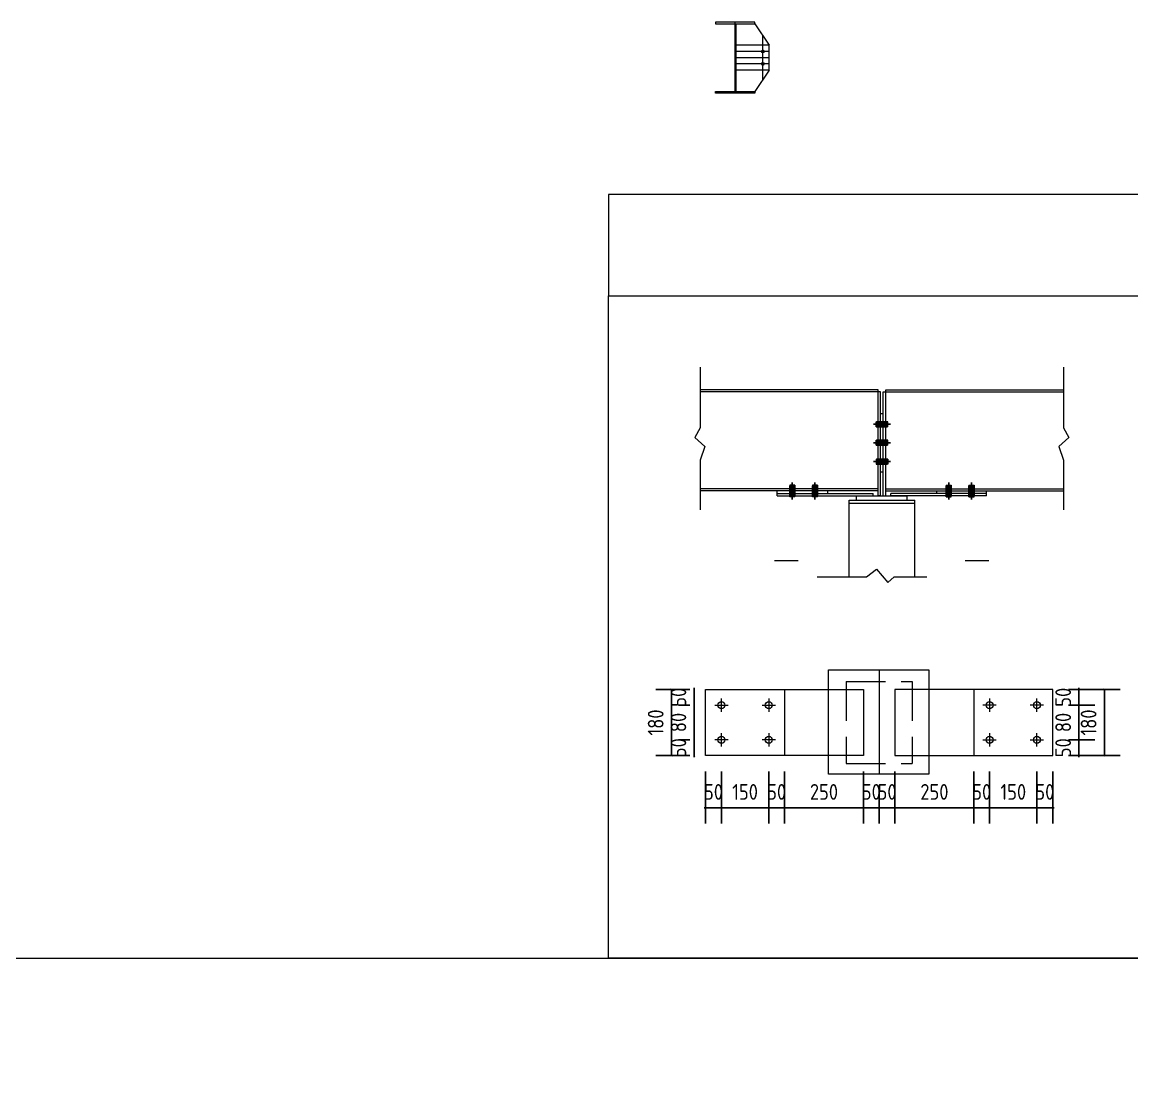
# Model space of a CAD drawing. Extents: x 485428 to 797698, y 56414 to 211814.
# Drawn here: x 658426 to 665459, y 154249 to 161049 of the extents above; entities that cross this region are included whole.
import ezdxf

# ---------------------------------------------------------------- set-up
doc = ezdxf.new("R2010")
doc.units = 0
doc.header["$LTSCALE"] = 1000
doc.header["$MEASUREMENT"] = 0
doc.linetypes.add('DASH', pattern=[0.35, 0.25, -0.1])
doc.styles.get("Standard").update_dxf_attribs({"font": 'gbenor.shx', "bigfont": 'gbcbig.shx'})
doc.dimstyles.get("Standard").update_dxf_attribs({"dimscale": 100, "dimtxt": 2, "dimasz": 0.4, "dimexe": 0.5, "dimexo": 1, "dimgap": 0.5, "dimtad": 1, "dimdec": 0, "dimzin": 0, "dimdsep": 46, "dimtxsty": 'Standard', "dimblk": 'ARCHTICK', "dimcen": 0.09, "dimadec": 0, "dimazin": 0, "dimtfac": 1, "dimtdec": 0, "dimtix": 1, "dimtmove": 2, "dimatfit": 3, "dimfxl": 1, "dimtolj": 1, "dimtzin": 0, "dimarcsym": 0})

# ---------------------------------------------------------------- blocks, each defined once
blk = doc.blocks.new('_ArchTick')
at = {"color": 0, "linetype": 'ByBlock', "const_width": 0.4}
blk.add_lwpolyline([(-0.5, -0.5), (0.5, 0.5)], dxfattribs=at)
blk = doc.blocks.new('*D399')
at = {"color": 3, "lineweight": -2}
for p, q in [((663958, 156299.1), (663958, 155969.1)), ((663858, 156180.6), (663858, 155969.1)), ((663858, 156069.1), (663848, 156069.1)), ((663858, 156069.1), (663958, 156069.1)), ((663958, 156069.1), (663968, 156069.1))]:
    blk.add_line(p, q, dxfattribs=at)
at = {"layer": 'Defpoints', "color": 0}
for p in [(663958, 156399.1), (663858, 156280.6), (663958, 156069.1)]:
    blk.add_point(p, dxfattribs=at)
at = {"color": 3, "lineweight": -2, "xscale": 10, "yscale": 10, "zscale": 10}
blk.add_blockref('_ArchTick', (663858, 156069.1), dxfattribs=at)
at = {"color": 3, "lineweight": -2, "xscale": 10, "yscale": 10, "zscale": 10, "rotation": 180}
blk.add_blockref('_ArchTick', (663958, 156069.1), dxfattribs=at)
at = {"color": 0, "lineweight": 15, "insert": (663908, 156169.1), "char_height": 100, "attachment_point": 5}
blk.add_mtext('\\A1;50', dxfattribs=at)
blk = doc.blocks.new('*D400')
at = {"color": 3, "lineweight": -2}
for p, q in [((663958, 156299.1), (663958, 155969.1)), ((664458, 156299.1), (664458, 155969.1)), ((663958, 156069.1), (664458, 156069.1))]:
    blk.add_line(p, q, dxfattribs=at)
at = {"layer": 'Defpoints', "color": 0}
for p in [(663958, 156399.1), (664458, 156399.1), (664458, 156069.1)]:
    blk.add_point(p, dxfattribs=at)
at = {"color": 3, "lineweight": -2, "xscale": 10, "yscale": 10, "zscale": 10, "rotation": 180}
blk.add_blockref('_ArchTick', (663958, 156069.1), dxfattribs=at)
at = {"color": 3, "lineweight": -2, "xscale": 10, "yscale": 10, "zscale": 10}
blk.add_blockref('_ArchTick', (664458, 156069.1), dxfattribs=at)
at = {"color": 0, "lineweight": 15, "insert": (664208, 156169.1), "char_height": 100, "attachment_point": 5}
blk.add_mtext('\\A1;250', dxfattribs=at)
blk = doc.blocks.new('*D401')
at = {"color": 3, "lineweight": -2}
for p, q in [((664458, 156299.1), (664458, 155969.1)), ((664558, 156299.1), (664558, 155969.1)), ((664458, 156069.1), (664448, 156069.1)), ((664458, 156069.1), (664558, 156069.1)), ((664558, 156069.1), (664568, 156069.1))]:
    blk.add_line(p, q, dxfattribs=at)
at = {"layer": 'Defpoints', "color": 0}
for p in [(664458, 156399.1), (664558, 156399.1), (664558, 156069.1)]:
    blk.add_point(p, dxfattribs=at)
at = {"color": 3, "lineweight": -2, "xscale": 10, "yscale": 10, "zscale": 10}
blk.add_blockref('_ArchTick', (664458, 156069.1), dxfattribs=at)
at = {"color": 3, "lineweight": -2, "xscale": 10, "yscale": 10, "zscale": 10, "rotation": 180}
blk.add_blockref('_ArchTick', (664558, 156069.1), dxfattribs=at)
at = {"color": 0, "lineweight": 15, "insert": (664508, 156169.1), "char_height": 100, "attachment_point": 5}
blk.add_mtext('\\A1;50', dxfattribs=at)
blk = doc.blocks.new('*D385')
at = {"color": 3, "lineweight": -2}
for p, q in [((664558, 156299.1), (664558, 155969.1)), ((664858, 156299.1), (664858, 155969.1)), ((664558, 156069.1), (664858, 156069.1))]:
    blk.add_line(p, q, dxfattribs=at)
at = {"layer": 'Defpoints', "color": 0}
for p in [(664558, 156399.1), (664858, 156399.1), (664858, 156069.1)]:
    blk.add_point(p, dxfattribs=at)
at = {"color": 3, "lineweight": -2, "xscale": 10, "yscale": 10, "zscale": 10, "rotation": 180}
blk.add_blockref('_ArchTick', (664558, 156069.1), dxfattribs=at)
at = {"color": 3, "lineweight": -2, "xscale": 10, "yscale": 10, "zscale": 10}
blk.add_blockref('_ArchTick', (664858, 156069.1), dxfattribs=at)
at = {"color": 0, "lineweight": 15, "insert": (664708, 156169.1), "char_height": 100, "attachment_point": 5}
blk.add_mtext('\\A1;150', dxfattribs=at)
blk = doc.blocks.new('*D402')
at = {"color": 3, "lineweight": -2}
for p, q in [((664858, 156299.1), (664858, 155969.1)), ((664958, 156299.1), (664958, 155969.1)), ((664858, 156069.1), (664848, 156069.1)), ((664858, 156069.1), (664958, 156069.1)), ((664958, 156069.1), (664968, 156069.1))]:
    blk.add_line(p, q, dxfattribs=at)
at = {"layer": 'Defpoints', "color": 0}
for p in [(664858, 156399.1), (664958, 156399.1), (664958, 156069.1)]:
    blk.add_point(p, dxfattribs=at)
at = {"color": 3, "lineweight": -2, "xscale": 10, "yscale": 10, "zscale": 10}
blk.add_blockref('_ArchTick', (664858, 156069.1), dxfattribs=at)
at = {"color": 3, "lineweight": -2, "xscale": 10, "yscale": 10, "zscale": 10, "rotation": 180}
blk.add_blockref('_ArchTick', (664958, 156069.1), dxfattribs=at)
at = {"color": 0, "lineweight": 15, "insert": (664908, 156169.1), "char_height": 100, "attachment_point": 5}
blk.add_mtext('\\A1;50', dxfattribs=at)
blk = doc.blocks.new('*D386')
at = {"color": 3, "lineweight": -2}
for p, q in [((663758, 156299.1), (663758, 155969.1)), ((663858, 156180.6), (663858, 155969.1)), ((663758, 156069.1), (663748, 156069.1)), ((663858, 156069.1), (663758, 156069.1)), ((663858, 156069.1), (663868, 156069.1))]:
    blk.add_line(p, q, dxfattribs=at)
at = {"layer": 'Defpoints', "color": 0}
for p in [(663758, 156399.1), (663858, 156280.6), (663758, 156069.1)]:
    blk.add_point(p, dxfattribs=at)
at = {"color": 3, "lineweight": -2, "xscale": 10, "yscale": 10, "zscale": 10}
blk.add_blockref('_ArchTick', (663758, 156069.1), dxfattribs=at)
at = {"color": 3, "lineweight": -2, "xscale": 10, "yscale": 10, "zscale": 10, "rotation": 180}
blk.add_blockref('_ArchTick', (663858, 156069.1), dxfattribs=at)
at = {"color": 0, "lineweight": 15, "insert": (663808, 156169.1), "char_height": 100, "attachment_point": 5}
blk.add_mtext('\\A1;50', dxfattribs=at)
blk = doc.blocks.new('*D387')
at = {"color": 3, "lineweight": -2}
for p, q in [((663258, 156299.1), (663258, 155969.1)), ((663758, 156299.1), (663758, 155969.1)), ((663758, 156069.1), (663258, 156069.1))]:
    blk.add_line(p, q, dxfattribs=at)
at = {"layer": 'Defpoints', "color": 0}
for p in [(663258, 156399.1), (663758, 156399.1), (663258, 156069.1)]:
    blk.add_point(p, dxfattribs=at)
at = {"color": 3, "lineweight": -2, "xscale": 10, "yscale": 10, "zscale": 10, "rotation": 180}
blk.add_blockref('_ArchTick', (663258, 156069.1), dxfattribs=at)
at = {"color": 3, "lineweight": -2, "xscale": 10, "yscale": 10, "zscale": 10}
blk.add_blockref('_ArchTick', (663758, 156069.1), dxfattribs=at)
at = {"color": 0, "lineweight": 15, "insert": (663508, 156169.1), "char_height": 100, "attachment_point": 5}
blk.add_mtext('\\A1;250', dxfattribs=at)
blk = doc.blocks.new('*D388')
at = {"color": 3, "lineweight": -2}
for p, q in [((663158, 156299.1), (663158, 155969.1)), ((663258, 156299.1), (663258, 155969.1)), ((663158, 156069.1), (663148, 156069.1)), ((663258, 156069.1), (663158, 156069.1)), ((663258, 156069.1), (663268, 156069.1))]:
    blk.add_line(p, q, dxfattribs=at)
at = {"layer": 'Defpoints', "color": 0}
for p in [(663158, 156399.1), (663258, 156399.1), (663158, 156069.1)]:
    blk.add_point(p, dxfattribs=at)
at = {"color": 3, "lineweight": -2, "xscale": 10, "yscale": 10, "zscale": 10}
blk.add_blockref('_ArchTick', (663158, 156069.1), dxfattribs=at)
at = {"color": 3, "lineweight": -2, "xscale": 10, "yscale": 10, "zscale": 10, "rotation": 180}
blk.add_blockref('_ArchTick', (663258, 156069.1), dxfattribs=at)
at = {"color": 0, "lineweight": 15, "insert": (663208, 156169.1), "char_height": 100, "attachment_point": 5}
blk.add_mtext('\\A1;50', dxfattribs=at)
blk = doc.blocks.new('*D389')
at = {"color": 3, "lineweight": -2}
for p, q in [((662858, 156299.1), (662858, 155969.1)), ((663158, 156299.1), (663158, 155969.1)), ((663158, 156069.1), (662858, 156069.1))]:
    blk.add_line(p, q, dxfattribs=at)
at = {"layer": 'Defpoints', "color": 0}
for p in [(662858, 156399.1), (663158, 156399.1), (662858, 156069.1)]:
    blk.add_point(p, dxfattribs=at)
at = {"color": 3, "lineweight": -2, "xscale": 10, "yscale": 10, "zscale": 10, "rotation": 180}
blk.add_blockref('_ArchTick', (662858, 156069.1), dxfattribs=at)
at = {"color": 3, "lineweight": -2, "xscale": 10, "yscale": 10, "zscale": 10}
blk.add_blockref('_ArchTick', (663158, 156069.1), dxfattribs=at)
at = {"color": 0, "lineweight": 15, "insert": (663008, 156169.1), "char_height": 100, "attachment_point": 5}
blk.add_mtext('\\A1;150', dxfattribs=at)
blk = doc.blocks.new('*D390')
at = {"color": 3, "lineweight": -2}
for p, q in [((662758, 156299.1), (662758, 155969.1)), ((662858, 156299.1), (662858, 155969.1)), ((662758, 156069.1), (662748, 156069.1)), ((662858, 156069.1), (662758, 156069.1)), ((662858, 156069.1), (662868, 156069.1))]:
    blk.add_line(p, q, dxfattribs=at)
at = {"layer": 'Defpoints', "color": 0}
for p in [(662758, 156399.1), (662858, 156399.1), (662758, 156069.1)]:
    blk.add_point(p, dxfattribs=at)
at = {"color": 3, "lineweight": -2, "xscale": 10, "yscale": 10, "zscale": 10}
blk.add_blockref('_ArchTick', (662758, 156069.1), dxfattribs=at)
at = {"color": 3, "lineweight": -2, "xscale": 10, "yscale": 10, "zscale": 10, "rotation": 180}
blk.add_blockref('_ArchTick', (662858, 156069.1), dxfattribs=at)
at = {"color": 0, "lineweight": 15, "insert": (662808, 156169.1), "char_height": 100, "attachment_point": 5}
blk.add_mtext('\\A1;50', dxfattribs=at)
blk = doc.blocks.new('*D391')
at = {"color": 3, "lineweight": -2}
for p, q in [((662658, 156499.1), (662585.5, 156499.1)), ((662685.5, 156499.1), (662685.5, 156509.1)), ((662685.5, 156399.1), (662685.5, 156499.1)), ((662658, 156399.1), (662585.5, 156399.1)), ((662685.5, 156399.1), (662685.5, 156389.1))]:
    blk.add_line(p, q, dxfattribs=at)
at = {"layer": 'Defpoints', "color": 0}
for p in [(662685.5, 156499.1), (662758, 156499.1), (662758, 156399.1)]:
    blk.add_point(p, dxfattribs=at)
at = {"color": 3, "lineweight": -2, "xscale": 10, "yscale": 10, "zscale": 10}
for p, rotation in [((662685.5, 156499.1), 270), ((662685.5, 156399.1), 90)]:
    blk.add_blockref('_ArchTick', p, dxfattribs=dict(at, rotation=rotation))
at = {"color": 0, "lineweight": 15, "insert": (662585.5, 156449.1), "char_height": 100, "attachment_point": 5, "rotation": 90}
blk.add_mtext('\\A1;50', dxfattribs=at)
blk = doc.blocks.new('*D392')
at = {"color": 3, "lineweight": -2}
for p, q in [((662658, 156719.1), (662585.5, 156719.1)), ((662685.5, 156499.1), (662685.5, 156719.1)), ((662658, 156499.1), (662585.5, 156499.1))]:
    blk.add_line(p, q, dxfattribs=at)
at = {"layer": 'Defpoints', "color": 0}
for p in [(662685.5, 156719.1), (662758, 156719.1), (662758, 156499.1)]:
    blk.add_point(p, dxfattribs=at)
at = {"color": 3, "lineweight": -2, "xscale": 10, "yscale": 10, "zscale": 10}
for p, rotation in [((662685.5, 156719.1), 90), ((662685.5, 156499.1), 270)]:
    blk.add_blockref('_ArchTick', p, dxfattribs=dict(at, rotation=rotation))
at = {"color": 0, "lineweight": 15, "insert": (662585.5, 156609.1), "char_height": 100, "attachment_point": 5, "rotation": 90}
blk.add_mtext('\\A1;80', dxfattribs=at)
blk = doc.blocks.new('*D393')
at = {"color": 3, "lineweight": -2}
for p, q in [((662658, 156819.1), (662585.5, 156819.1)), ((662685.5, 156819.1), (662685.5, 156829.1)), ((662685.5, 156719.1), (662685.5, 156819.1)), ((662658, 156719.1), (662585.5, 156719.1)), ((662685.5, 156719.1), (662685.5, 156709.1))]:
    blk.add_line(p, q, dxfattribs=at)
at = {"layer": 'Defpoints', "color": 0}
for p in [(662685.5, 156819.1), (662758, 156819.1), (662758, 156719.1)]:
    blk.add_point(p, dxfattribs=at)
at = {"color": 3, "lineweight": -2, "xscale": 10, "yscale": 10, "zscale": 10}
for p, rotation in [((662685.5, 156819.1), 270), ((662685.5, 156719.1), 90)]:
    blk.add_blockref('_ArchTick', p, dxfattribs=dict(at, rotation=rotation))
at = {"color": 0, "lineweight": 15, "insert": (662585.5, 156769.1), "char_height": 100, "attachment_point": 5, "rotation": 90}
blk.add_mtext('\\A1;50', dxfattribs=at)
blk = doc.blocks.new('*D394')
at = {"color": 3, "lineweight": -2}
for p, q in [((662658, 156819.1), (662441.5, 156819.1)), ((662541.5, 156819.1), (662541.5, 156399.1)), ((662658, 156399.1), (662441.5, 156399.1))]:
    blk.add_line(p, q, dxfattribs=at)
at = {"layer": 'Defpoints', "color": 0}
for p in [(662758, 156819.1), (662541.5, 156399.1), (662758, 156399.1)]:
    blk.add_point(p, dxfattribs=at)
at = {"color": 3, "lineweight": -2, "xscale": 10, "yscale": 10, "zscale": 10}
for p, rotation in [((662541.5, 156819.1), 90), ((662541.5, 156399.1), 270)]:
    blk.add_blockref('_ArchTick', p, dxfattribs=dict(at, rotation=rotation))
at = {"color": 0, "lineweight": 15, "insert": (662441.5, 156609.1), "char_height": 100, "attachment_point": 5, "rotation": 90}
blk.add_mtext('\\A1;180', dxfattribs=at)
blk = doc.blocks.new('*D395')
at = {"color": 3, "lineweight": -2}
for p, q in [((665058, 156499.1), (665224.2, 156499.1)), ((665124.2, 156499.1), (665124.2, 156509.1)), ((665124.2, 156399.1), (665124.2, 156499.1)), ((665058, 156399.1), (665224.2, 156399.1)), ((665124.2, 156399.1), (665124.2, 156389.1))]:
    blk.add_line(p, q, dxfattribs=at)
at = {"layer": 'Defpoints', "color": 0}
for p in [(664958, 156499.1), (665124.2, 156499.1), (664958, 156399.1)]:
    blk.add_point(p, dxfattribs=at)
at = {"color": 3, "lineweight": -2, "xscale": 10, "yscale": 10, "zscale": 10}
for p, rotation in [((665124.2, 156499.1), 270), ((665124.2, 156399.1), 90)]:
    blk.add_blockref('_ArchTick', p, dxfattribs=dict(at, rotation=rotation))
at = {"color": 0, "lineweight": 15, "insert": (665024.2, 156449.1), "char_height": 100, "attachment_point": 5, "rotation": 90}
blk.add_mtext('\\A1;50', dxfattribs=at)
blk = doc.blocks.new('*D396')
at = {"color": 3, "lineweight": -2}
for p, q in [((665058, 156719.1), (665224.2, 156719.1)), ((665124.2, 156499.1), (665124.2, 156719.1)), ((665058, 156499.1), (665224.2, 156499.1))]:
    blk.add_line(p, q, dxfattribs=at)
at = {"layer": 'Defpoints', "color": 0}
for p in [(664958, 156719.1), (665124.2, 156719.1), (664958, 156499.1)]:
    blk.add_point(p, dxfattribs=at)
at = {"color": 3, "lineweight": -2, "xscale": 10, "yscale": 10, "zscale": 10}
for p, rotation in [((665124.2, 156719.1), 90), ((665124.2, 156499.1), 270)]:
    blk.add_blockref('_ArchTick', p, dxfattribs=dict(at, rotation=rotation))
at = {"color": 0, "lineweight": 15, "insert": (665024.2, 156609.1), "char_height": 100, "attachment_point": 5, "rotation": 90}
blk.add_mtext('\\A1;80', dxfattribs=at)
blk = doc.blocks.new('*D397')
at = {"color": 3, "lineweight": -2}
for p, q in [((665058, 156819.1), (665224.2, 156819.1)), ((665124.2, 156819.1), (665124.2, 156829.1)), ((665124.2, 156719.1), (665124.2, 156819.1)), ((665058, 156719.1), (665224.2, 156719.1)), ((665124.2, 156719.1), (665124.2, 156709.1))]:
    blk.add_line(p, q, dxfattribs=at)
at = {"layer": 'Defpoints', "color": 0}
for p in [(664958, 156819.1), (665124.2, 156819.1), (664958, 156719.1)]:
    blk.add_point(p, dxfattribs=at)
at = {"color": 3, "lineweight": -2, "xscale": 10, "yscale": 10, "zscale": 10}
for p, rotation in [((665124.2, 156819.1), 270), ((665124.2, 156719.1), 90)]:
    blk.add_blockref('_ArchTick', p, dxfattribs=dict(at, rotation=rotation))
at = {"color": 0, "lineweight": 15, "insert": (665024.2, 156769.1), "char_height": 100, "attachment_point": 5, "rotation": 90}
blk.add_mtext('\\A1;50', dxfattribs=at)
blk = doc.blocks.new('*D398')
at = {"color": 3, "lineweight": -2}
for p, q in [((665058, 156819.1), (665385.3, 156819.1)), ((665285.3, 156819.1), (665285.3, 156399.1)), ((665058, 156399.1), (665385.3, 156399.1))]:
    blk.add_line(p, q, dxfattribs=at)
at = {"layer": 'Defpoints', "color": 0}
for p in [(664958, 156819.1), (664958, 156399.1), (665285.3, 156399.1)]:
    blk.add_point(p, dxfattribs=at)
at = {"color": 3, "lineweight": -2, "xscale": 10, "yscale": 10, "zscale": 10}
for p, rotation in [((665285.3, 156819.1), 90), ((665285.3, 156399.1), 270)]:
    blk.add_blockref('_ArchTick', p, dxfattribs=dict(at, rotation=rotation))
at = {"color": 0, "lineweight": 15, "insert": (665185.3, 156609.1), "char_height": 100, "attachment_point": 5, "rotation": 90}
blk.add_mtext('\\A1;180', dxfattribs=at)

msp = doc.modelspace()

# ---------------------------------------------------------------- hatches: boundary and pattern name
at = {"lineweight": 15}
h = msp.add_hatch(color=1, dxfattribs=at)
h.paths.add_polyline_path([(663908.3, 158500.1), (663908.3, 158516.1), (663837.9, 158516.1), (663837.9, 158500.1)])
h.paths.add_polyline_path([(663908.3, 158484.1), (663908.3, 158500.1), (663837.9, 158500.1), (663837.9, 158484.1)])
h = msp.add_hatch(color=1, dxfattribs=at)
h.paths.add_polyline_path([(663841.9, 158500.1), (663841.9, 158516.1), (663912.3, 158516.1), (663912.3, 158500.1)])
h.paths.add_polyline_path([(663841.9, 158484.1), (663841.9, 158500.1), (663912.3, 158500.1), (663912.3, 158484.1)])
h = msp.add_hatch(color=1, dxfattribs=at)
h.paths.add_polyline_path([(663908.3, 158382.8), (663908.3, 158398.8), (663837.9, 158398.8), (663837.9, 158382.8)])
h.paths.add_polyline_path([(663908.3, 158366.8), (663908.3, 158382.8), (663837.9, 158382.8), (663837.9, 158366.8)])
h = msp.add_hatch(color=1, dxfattribs=at)
h.paths.add_polyline_path([(663841.9, 158382.8), (663841.9, 158398.8), (663912.3, 158398.8), (663912.3, 158382.8)])
h.paths.add_polyline_path([(663841.9, 158366.8), (663841.9, 158382.8), (663912.3, 158382.8), (663912.3, 158366.8)])
h = msp.add_hatch(color=1, dxfattribs=at)
h.paths.add_polyline_path([(663908.3, 158263.1), (663908.3, 158247.1), (663837.9, 158247.1), (663837.9, 158263.1)])
h.paths.add_polyline_path([(663908.3, 158279.1), (663908.3, 158263.1), (663837.9, 158263.1), (663837.9, 158279.1)])
h = msp.add_hatch(color=1, dxfattribs=at)
h.paths.add_polyline_path([(663841.9, 158263.1), (663841.9, 158247.1), (663912.3, 158247.1), (663912.3, 158263.1)])
h.paths.add_polyline_path([(663841.9, 158279.1), (663841.9, 158263.1), (663912.3, 158263.1), (663912.3, 158279.1)])
h = msp.add_hatch(color=1, dxfattribs=at)
h.paths.add_polyline_path([(663307.1, 158043.7), (663291.1, 158043.7), (663291.1, 158114.1), (663307.1, 158114.1)])
h.paths.add_polyline_path([(663323.1, 158043.7), (663307.1, 158043.7), (663307.1, 158114.1), (663323.1, 158114.1)])
h = msp.add_hatch(color=1, dxfattribs=at)
h.paths.add_polyline_path([(663307.1, 158110.1), (663291.1, 158110.1), (663291.1, 158039.7), (663307.1, 158039.7)])
h.paths.add_polyline_path([(663323.1, 158110.1), (663307.1, 158110.1), (663307.1, 158039.7), (663323.1, 158039.7)])
h = msp.add_hatch(color=1, dxfattribs=at)
h.paths.add_polyline_path([(663451.1, 158043.7), (663435.1, 158043.7), (663435.1, 158114.1), (663451.1, 158114.1)])
h.paths.add_polyline_path([(663467.1, 158043.7), (663451.1, 158043.7), (663451.1, 158114.1), (663467.1, 158114.1)])
h = msp.add_hatch(color=1, dxfattribs=at)
h.paths.add_polyline_path([(663451.1, 158110.1), (663435.1, 158110.1), (663435.1, 158039.7), (663451.1, 158039.7)])
h.paths.add_polyline_path([(663467.1, 158110.1), (663451.1, 158110.1), (663451.1, 158039.7), (663467.1, 158039.7)])
h = msp.add_hatch(color=1, dxfattribs=at)
h.paths.add_polyline_path([(664299.1, 158043.7), (664315.1, 158043.7), (664315.1, 158114.1), (664299.1, 158114.1)])
h.paths.add_polyline_path([(664283.1, 158043.7), (664299.1, 158043.7), (664299.1, 158114.1), (664283.1, 158114.1)])
h = msp.add_hatch(color=1, dxfattribs=at)
h.paths.add_polyline_path([(664299.1, 158110.1), (664315.1, 158110.1), (664315.1, 158039.7), (664299.1, 158039.7)])
h.paths.add_polyline_path([(664283.1, 158110.1), (664299.1, 158110.1), (664299.1, 158039.7), (664283.1, 158039.7)])
h = msp.add_hatch(color=1, dxfattribs=at)
h.paths.add_polyline_path([(664443.1, 158043.7), (664459.1, 158043.7), (664459.1, 158114.1), (664443.1, 158114.1)])
h.paths.add_polyline_path([(664427.1, 158043.7), (664443.1, 158043.7), (664443.1, 158114.1), (664427.1, 158114.1)])
h = msp.add_hatch(color=1, dxfattribs=at)
h.paths.add_polyline_path([(664443.1, 158110.1), (664459.1, 158110.1), (664459.1, 158039.7), (664443.1, 158039.7)])
h.paths.add_polyline_path([(664427.1, 158110.1), (664443.1, 158110.1), (664443.1, 158039.7), (664427.1, 158039.7)])

# ---------------------------------------------------------------- linework, layer by layer
at = {"color": 4, "lineweight": 15}
for p, q in [((662945.5, 161048.7), (662820.5, 161048.7)), ((662820.5, 161048.7), (662820.5, 161038.7)), ((662820.5, 161038.7), (663070.5, 161038.7)), ((662942.5, 161038.7), (662942.5, 160608.7)), ((663070.5, 161048.7), (662945.5, 161048.7)), ((662948.5, 161038.7), (662948.5, 160608.7)), ((663070.5, 161038.7), (663070.5, 161048.7)), ((662820.5, 160598.7), (662820.5, 160608.7)), ((662820.5, 160608.7), (663070.5, 160608.7)), ((662945.5, 160598.7), (662820.5, 160598.7)), ((663070.5, 160598.7), (662945.5, 160598.7)), ((663070.5, 160608.7), (663070.5, 160598.7))]:
    msp.add_line(p, q, dxfattribs=at)
at = {"color": 1, "lineweight": 15}
for p, q in [((662945.5, 160598.7), (662945.5, 161048.7)), ((663928.7, 158500.1), (663821.5, 158500.1)), ((663821.5, 158500.1), (663928.7, 158500.1)), ((663837.9, 158516.1), (663908.3, 158516.1)), ((663837.9, 158516.1), (663908.3, 158516.1)), ((663837.9, 158484.1), (663837.9, 158516.1)), ((663837.9, 158484.1), (663908.3, 158484.1)), ((663912.3, 158516.1), (663841.9, 158516.1)), ((663912.3, 158516.1), (663841.9, 158516.1)), ((663841.9, 158484.1), (663841.9, 158516.1)), ((663912.3, 158484.1), (663841.9, 158484.1)), ((663908.3, 158484.1), (663908.3, 158516.1)), ((663912.3, 158484.1), (663912.3, 158516.1)), ((663928.7, 158382.8), (663821.5, 158382.8)), ((663821.5, 158382.8), (663928.7, 158382.8)), ((663837.9, 158398.8), (663908.3, 158398.8)), ((663837.9, 158398.8), (663908.3, 158398.8)), ((663837.9, 158366.8), (663837.9, 158398.8)), ((663912.3, 158398.8), (663841.9, 158398.8)), ((663912.3, 158398.8), (663841.9, 158398.8)), ((663841.9, 158366.8), (663841.9, 158398.8)), ((663908.3, 158366.8), (663908.3, 158398.8)), ((663912.3, 158366.8), (663912.3, 158398.8)), ((663837.9, 158366.8), (663908.3, 158366.8)), ((663912.3, 158366.8), (663841.9, 158366.8)), ((663928.7, 158263.1), (663821.5, 158263.1)), ((663821.5, 158263.1), (663928.7, 158263.1)), ((663837.9, 158279.1), (663908.3, 158279.1)), ((663837.9, 158279.1), (663837.9, 158247.1)), ((663837.9, 158247.1), (663908.3, 158247.1)), ((663837.9, 158247.1), (663908.3, 158247.1)), ((663912.3, 158279.1), (663841.9, 158279.1)), ((663841.9, 158279.1), (663841.9, 158247.1)), ((663912.3, 158247.1), (663841.9, 158247.1)), ((663912.3, 158247.1), (663841.9, 158247.1)), ((663908.3, 158279.1), (663908.3, 158247.1)), ((663912.3, 158279.1), (663912.3, 158247.1)), ((663291.1, 158114.1), (663291.1, 158043.7)), ((663291.1, 158114.1), (663291.1, 158043.7)), ((663323.1, 158114.1), (663291.1, 158114.1)), ((663291.1, 158039.7), (663291.1, 158110.1)), ((663291.1, 158039.7), (663291.1, 158110.1)), ((663323.1, 158110.1), (663291.1, 158110.1)), ((663307.1, 158023.3), (663307.1, 158130.5)), ((663307.1, 158130.5), (663307.1, 158023.3)), ((663323.1, 158114.1), (663323.1, 158043.7)), ((663323.1, 158039.7), (663323.1, 158110.1)), ((663435.1, 158114.1), (663435.1, 158043.7)), ((663435.1, 158114.1), (663435.1, 158043.7)), ((663467.1, 158114.1), (663435.1, 158114.1)), ((663435.1, 158039.7), (663435.1, 158110.1)), ((663435.1, 158039.7), (663435.1, 158110.1)), ((663467.1, 158110.1), (663435.1, 158110.1)), ((663451.1, 158023.3), (663451.1, 158130.5)), ((663451.1, 158130.5), (663451.1, 158023.3)), ((663467.1, 158114.1), (663467.1, 158043.7)), ((663467.1, 158039.7), (663467.1, 158110.1)), ((664283.1, 158114.1), (664283.1, 158043.7)), ((664283.1, 158114.1), (664315.1, 158114.1)), ((664283.1, 158039.7), (664283.1, 158110.1)), ((664283.1, 158110.1), (664315.1, 158110.1)), ((664299.1, 158023.3), (664299.1, 158130.5)), ((664299.1, 158130.5), (664299.1, 158023.3)), ((664315.1, 158114.1), (664315.1, 158043.7)), ((664315.1, 158114.1), (664315.1, 158043.7)), ((664315.1, 158039.7), (664315.1, 158110.1)), ((664315.1, 158039.7), (664315.1, 158110.1)), ((664427.1, 158114.1), (664427.1, 158043.7)), ((664427.1, 158114.1), (664459.1, 158114.1)), ((664427.1, 158039.7), (664427.1, 158110.1)), ((664427.1, 158110.1), (664459.1, 158110.1)), ((664443.1, 158023.3), (664443.1, 158130.5)), ((664443.1, 158130.5), (664443.1, 158023.3)), ((664459.1, 158114.1), (664459.1, 158043.7)), ((664459.1, 158114.1), (664459.1, 158043.7)), ((664459.1, 158039.7), (664459.1, 158110.1)), ((664459.1, 158039.7), (664459.1, 158110.1)), ((663323.1, 158043.7), (663291.1, 158043.7)), ((663323.1, 158039.7), (663291.1, 158039.7)), ((663467.1, 158043.7), (663435.1, 158043.7)), ((663467.1, 158039.7), (663435.1, 158039.7)), ((664283.1, 158043.7), (664315.1, 158043.7)), ((664283.1, 158039.7), (664315.1, 158039.7)), ((664427.1, 158043.7), (664459.1, 158043.7)), ((664427.1, 158039.7), (664459.1, 158039.7)), ((663858, 156942.1), (663858, 156280.6))]:
    msp.add_line(p, q, dxfattribs=at)
at = {"lineweight": 15}
for p, q in [((663070.5, 161038.7), (663160.5, 160903.7)), ((663160.5, 160903.7), (662948.5, 160903.7)), ((663160.5, 160863.7), (662948.5, 160863.7)), ((663160.5, 160823.7), (662948.5, 160823.7)), ((663160.5, 160783.7), (662948.5, 160783.7)), ((663160.5, 160743.7), (662948.5, 160743.7)), ((663160.5, 160743.7), (663070.5, 160608.7)), ((662723.3, 158861.4), (662723.3, 158477.8)), ((665026.8, 158861.4), (665026.8, 158477.8)), ((663851.1, 158717.1), (662723.3, 158717.1)), ((663867.1, 158704.3), (662723.3, 158704.3)), ((663851.1, 158045.1), (663851.1, 158717.1)), ((663867.1, 158045.1), (663867.1, 158704.3)), ((663883.1, 158704.3), (665026.8, 158704.3)), ((663883.1, 158045.1), (663883.1, 158704.3)), ((663899.1, 158717.1), (665026.8, 158717.1)), ((663899.1, 158045.1), (663899.1, 158717.1)), ((663867.1, 158568.5), (663883.1, 158568.5)), ((662723.3, 158477.8), (662690.4, 158416)), ((663851.1, 158500.1), (663899.1, 158500.1)), ((665026.8, 158477.8), (665059.8, 158416)), ((662690.4, 158416), (662753.6, 158358.2)), ((663851.1, 158382.8), (663899.1, 158382.8)), ((665059.8, 158416), (664996.6, 158358.2)), ((662753.6, 158358.2), (662723.3, 158273)), ((664996.6, 158358.2), (665026.8, 158273)), ((662723.3, 158273), (662723.3, 157957)), ((663851.1, 158263.1), (663899.1, 158263.1)), ((665026.8, 158273), (665026.8, 157957)), ((663867.1, 158199), (663883.1, 158199)), ((663851.1, 158089.9), (662723.3, 158089.9)), ((663851.1, 158077.1), (662723.3, 158077.1)), ((663211.1, 158045.1), (663211.1, 158077.1)), ((663211.1, 158061.1), (663819.1, 158061.1)), ((663211.1, 158045.1), (663819.1, 158045.1)), ((663307.1, 158045.1), (663307.1, 158077.1)), ((663307.1, 158045.1), (663307.1, 158077.1)), ((663451.1, 158045.1), (663451.1, 158077.1)), ((663529.7, 158077.1), (663529.7, 158061.1)), ((663715.1, 158019.5), (663715.1, 158045.1)), ((663715.1, 158045.1), (664035.1, 158045.1)), ((663819.1, 158045.1), (663819.1, 158061.1)), ((663867.1, 158045.1), (663851.1, 158045.1)), ((663883.1, 158045.1), (663899.1, 158045.1)), ((663899.1, 158089.9), (665026.8, 158089.9)), ((663899.1, 158077.1), (665026.8, 158077.1)), ((664539.1, 158061.1), (663931.1, 158061.1)), ((663931.1, 158045.1), (663931.1, 158061.1)), ((664539.1, 158045.1), (663931.1, 158045.1)), ((664035.1, 158019.5), (664035.1, 158045.1)), ((664220.5, 158077.1), (664220.5, 158061.1)), ((664443.1, 158045.1), (664443.1, 158077.1)), ((664539.1, 158045.1), (664539.1, 158077.1)), ((663667.1, 157531.9), (663667.1, 158019.5)), ((663667.1, 158019.5), (664083.1, 158019.5)), ((663667.1, 158000.3), (664083.1, 158000.3)), ((664083.1, 157531.9), (664083.1, 158019.5)), ((663194.6, 157635.3), (663344.6, 157635.3)), ((664402.1, 157635.3), (664552.1, 157635.3)), ((663778.6, 157531.9), (663841.8, 157580.6)), ((663841.8, 157580.6), (663911.9, 157497.6)), ((663464.1, 157531.9), (663778.6, 157531.9)), ((663911.9, 157497.6), (663952.8, 157531.9)), ((663952.8, 157531.9), (664160.6, 157531.9)), ((662758, 156399.1), (662758, 156819.1)), ((662758, 156819.1), (663758, 156819.1)), ((663258, 156819.1), (663258, 156399.1)), ((663758, 156819.1), (663758, 156399.1)), ((663758, 156819.1), (663758, 156399.1)), ((663958, 156819.1), (663958, 156399.1)), ((664958, 156819.1), (663958, 156819.1)), ((664458, 156819.1), (664458, 156399.1)), ((664958, 156399.1), (664958, 156819.1)), ((662816, 156719.1), (662900, 156719.1)), ((662858, 156677.1), (662858, 156761.1)), ((663116, 156719.1), (663200, 156719.1)), ((663158, 156761.1), (663158, 156677.1)), ((664600, 156719.1), (664516, 156719.1)), ((664558, 156761.1), (664558, 156677.1)), ((664900, 156719.1), (664816, 156719.1)), ((664858, 156677.1), (664858, 156761.1)), ((662900, 156499.1), (662816, 156499.1)), ((662858, 156457.1), (662858, 156541.1)), ((663200, 156499.1), (663116, 156499.1)), ((663158, 156541.1), (663158, 156457.1)), ((664516, 156499.1), (664600, 156499.1)), ((664558, 156541.1), (664558, 156457.1)), ((664816, 156499.1), (664900, 156499.1)), ((664858, 156457.1), (664858, 156541.1)), ((663758, 156399.1), (662758, 156399.1)), ((663958, 156399.1), (664958, 156399.1))]:
    msp.add_line(p, q, dxfattribs=at)
at = {"color": 0, "lineweight": 15}
for p, q in [((663120.5, 160683.7), (663120.5, 160963.7)), ((663160.5, 160743.7), (663160.5, 160903.7))]:
    msp.add_line(p, q, dxfattribs=at)
at = {"linetype": 'DASH', "lineweight": 15}
for p, q in [((663648, 156869.1), (663648, 156349.1)), ((663648, 156869.1), (664068, 156869.1)), ((664068, 156869.1), (664068, 156349.1)), ((663648, 156349.1), (664068, 156349.1))]:
    msp.add_line(p, q, dxfattribs=at)
at = {"lineweight": 15}
for points in [[(662143.1, 159314.2), (668083.1, 159314.2), (668083.1, 159956.2), (662143.1, 159956.2)], [(662143.1, 159314.2), (668083.1, 159314.2), (668083.1, 155114.2), (662143.1, 155114.2)], [(663536, 156942.1), (664172, 156942.1), (664172, 156280.6), (663536, 156280.6)], [(619078.1, 155114.2), (672538.1, 155114.2), (672538.1, 117314.2), (619078.1, 117314.2)]]:
    msp.add_lwpolyline(points, close=True, dxfattribs=at)
for centre, radius in [((663120.5, 160863.7), 9), ((663120.5, 160783.7), 9), ((662858, 156719.1), 22), ((663158, 156719.1), 22), ((664558, 156719.1), 22), ((664858, 156719.1), 22), ((662858, 156499.1), 22), ((663158, 156499.1), 22), ((664558, 156499.1), 22), ((664858, 156499.1), 22)]:
    msp.add_circle(centre, radius, dxfattribs=at)

# ---------------------------------------------------------------- dimensions: what is measured, and where the dimension line sits
for base, p1, p2, angle, picture, middle in [((662685.5, 156819.1), (662758, 156719.1), (662758, 156819.1), 90, '*D393', (662585.5, 156769.1)), ((665124.2, 156819.1), (664958, 156719.1), (664958, 156819.1), 90, '*D397', (665024.2, 156769.1)), ((662685.5, 156499.1), (662758, 156399.1), (662758, 156499.1), 90, '*D391', (662585.5, 156449.1)), ((665124.2, 156499.1), (664958, 156399.1), (664958, 156499.1), 90, '*D395', (665024.2, 156449.1)), ((662758, 156069.1), (662858, 156399.1), (662758, 156399.1), 180, '*D390', (662808, 156169.1)), ((662858, 156069.1), (663158, 156399.1), (662858, 156399.1), 180, '*D389', (663008, 156169.1)), ((663158, 156069.1), (663258, 156399.1), (663158, 156399.1), 180, '*D388', (663208, 156169.1)), ((663258, 156069.1), (663758, 156399.1), (663258, 156399.1), 180, '*D387', (663508, 156169.1)), ((663758, 156069.1), (663858, 156280.6), (663758, 156399.1), 180, '*D386', (663808, 156169.1))]:
    dim = msp.add_linear_dim(base=base, p1=p1, p2=p2, angle=angle, dimstyle='Standard', override={"dimtxt": 1, "dimasz": 0.1, "dimexe": 1, "dimexo": 1, "dimgap": 0.5, "dimlfac": 0.5, "dimclrd": 3, "dimclre": 3}, dxfattribs=at)
    dim.commit()
    dim.dimension.update_dxf_attribs({"geometry": picture, "text_midpoint": middle})
for p1, p2, distance, picture, middle in [((662758, 156819.1), (662758, 156399.1), -216.5, '*D394', (662441.5, 156609.1)), ((664958, 156819.1), (664958, 156399.1), 327.3, '*D398', (665185.3, 156609.1))]:
    dim = msp.add_aligned_dim(p1=p1, p2=p2, distance=distance, text='180', dimstyle='Standard', override={"dimtxt": 1, "dimasz": 0.1, "dimexe": 1, "dimexo": 1, "dimgap": 0.5, "dimlfac": 0.5, "dimclrd": 3, "dimclre": 3}, dxfattribs=at)
    dim.commit()
    dim.dimension.update_dxf_attribs({"geometry": picture, "text_midpoint": middle})
for base, p1, p2, picture, middle in [((662685.5, 156719.1), (662758, 156499.1), (662758, 156719.1), '*D392', (662585.5, 156609.1)), ((665124.2, 156719.1), (664958, 156499.1), (664958, 156719.1), '*D396', (665024.2, 156609.1))]:
    dim = msp.add_linear_dim(base=base, p1=p1, p2=p2, angle=90, text='80', dimstyle='Standard', override={"dimtxt": 1, "dimasz": 0.1, "dimexe": 1, "dimexo": 1, "dimgap": 0.5, "dimlfac": 0.5, "dimclrd": 3, "dimclre": 3}, dxfattribs=at)
    dim.commit()
    dim.dimension.update_dxf_attribs({"geometry": picture, "text_midpoint": middle})
for base, p1, p2, picture, middle in [((663958, 156069.1), (663858, 156280.6), (663958, 156399.1), '*D399', (663908, 156169.1)), ((664458, 156069.1), (663958, 156399.1), (664458, 156399.1), '*D400', (664208, 156169.1)), ((664558, 156069.1), (664458, 156399.1), (664558, 156399.1), '*D401', (664508, 156169.1)), ((664858, 156069.1), (664558, 156399.1), (664858, 156399.1), '*D385', (664708, 156169.1)), ((664958, 156069.1), (664858, 156399.1), (664958, 156399.1), '*D402', (664908, 156169.1))]:
    dim = msp.add_linear_dim(base=base, p1=p1, p2=p2, dimstyle='Standard', override={"dimtxt": 1, "dimasz": 0.1, "dimexe": 1, "dimexo": 1, "dimgap": 0.5, "dimlfac": 0.5, "dimclrd": 3, "dimclre": 3}, dxfattribs=at)
    dim.commit()
    dim.dimension.update_dxf_attribs({"geometry": picture, "text_midpoint": middle})

doc.saveas('drawing.dxf')
